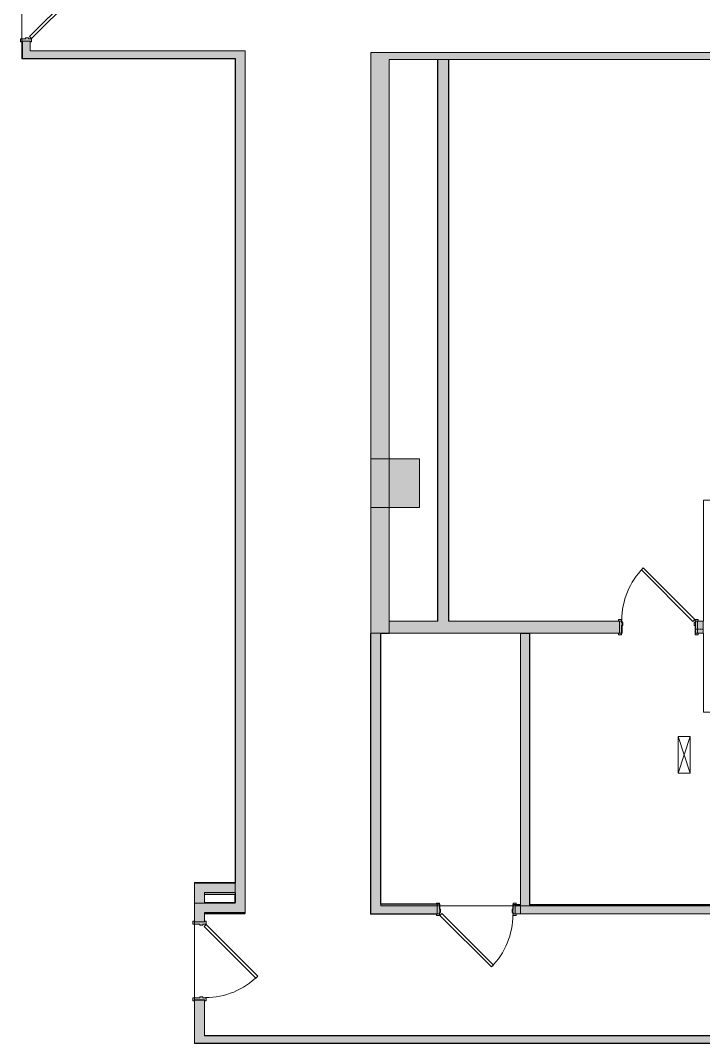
# Model space of a CAD drawing. Header units: inches. Extents: x 0 to 2535, y 0 to 2052.
# Drawn here: x 656 to 993, y 749 to 1254 of the extents above; entities that cross this region are included whole.
import ezdxf

# ---------------------------------------------------------------- set-up
doc = ezdxf.new("R2010")
doc.units = ezdxf.units.IN
doc.header["$MEASUREMENT"] = 0
doc.linetypes.add('IMPORT-CENTER2 _2_', pattern=[1.125, 0.75, -0.125, 0.125, -0.125])
for name, color, linetype, lineweight in [('A-DETL', 90, 'Continuous', 9), ('A-DOOR', 31, 'Continuous', 13), ('A-WALL', 113, 'Continuous', 13), ('A-WALL-PATT', 111, 'Continuous', 13), ('CORE', 7, 'Continuous', 9), ('CORRIDOR', 7, 'Continuous', 9), ('I-WALL', 2, 'Continuous', 13), ('S-COLS', 52, 'Continuous', 13), ('Victor Bldg - 7th Floor_LINK_dwg', 8, 'Continuous', 9)]:
    doc.layers.add(name, color=color, linetype=linetype, lineweight=lineweight)

# ---------------------------------------------------------------- blocks, each defined once
blk = doc.blocks.new('Concrete-Rectangular-Column - 24_ x 24_-6972613-Level 07  POWER _ SIGNAL')
at = {"layer": 'S-COLS', "lineweight": 9}
blk.add_hatch(color=7, dxfattribs=at).paths.add_polyline_path([(12, -12), (12, 12), (-12, 12), (-12, -12)], flags=0)
at = {"layer": 'S-COLS', "color": 8, "lineweight": 20}
for p, q in [((12, 12), (-12, 12)), ((-12, 12), (-12, -12)), ((12, -12), (12, 12)), ((-12, -12), (12, -12))]:
    blk.add_line(p, q, dxfattribs=at)
blk = doc.blocks.new('Door - Single - Solid Door-6976337-Level 07  POWER _ SIGNAL')
at = {"layer": 'A-DOOR'}
h = blk.add_hatch(color=250, dxfattribs=at)
h.paths.add_polyline_path([(23.62, 2.59), (23.62, 3.34), (22.12, 3.34), (22.12, 1.84), (21.62, 1.84), (21.62, 0.34), (22.12, 0.34), (22.12, -3.16), (23.62, -3.16), (23.62, -2.41), (23.24, -2.41), (23.24, 2.59)], flags=0)
h.paths.add_polyline_path([(-13.63, 0.34), (-13.63, 1.84), (-14.13, 1.84), (-14.13, 3.34), (-15.63, 3.34), (-15.63, 2.59), (-15.26, 2.59), (-15.26, -2.41), (-15.63, -2.41), (-15.63, -3.16), (-14.13, -3.16), (-14.13, 0.34)], flags=0)
at = {"layer": 'A-DOOR', "color": 8, "lineweight": 20}
for p, q in [((-14.01, 3.34), (11.45, 28.79)), ((12.42, 27.82), (-13.03, 2.37)), ((11.45, 28.79), (12.42, 27.82)), ((-15.63, 3.34), (-15.63, 2.59)), ((-14.13, 3.34), (-15.63, 3.34)), ((-14.13, 1.84), (-14.13, 3.34)), ((-13.63, 1.84), (-14.13, 1.84)), ((-14.13, -3.16), (-14.13, 0.34)), ((-14.13, 0.34), (-13.63, 0.34)), ((-13.03, 2.37), (-14.01, 3.34)), ((-13.63, 0.34), (-13.63, 1.84)), ((22.12, 1.84), (21.62, 1.84)), ((21.62, 1.84), (21.62, 0.34)), ((21.62, 0.34), (22.12, 0.34)), ((23.62, 3.34), (22.12, 3.34)), ((22.12, 3.34), (22.12, 1.84)), ((22.12, 0.34), (22.12, -3.16)), ((23.62, 2.59), (23.62, 3.34)), ((-15.63, -2.41), (-15.63, -3.16)), ((-15.63, -3.16), (-14.13, -3.16)), ((22.12, -3.16), (23.62, -3.16)), ((23.62, -3.16), (23.62, -2.41))]:
    blk.add_line(p, q, dxfattribs=at)
at = {"layer": 'A-DOOR', "lineweight": 9}
blk.add_arc((-14.01, 3.34), 36, 359.5, 45, dxfattribs=at)
blk = doc.blocks.new('Door - Single - Solid Door-6976403-Level 07  POWER _ SIGNAL')
at = {"layer": 'A-DOOR'}
h = blk.add_hatch(color=250, dxfattribs=at)
h.paths.add_polyline_path([(23.62, 1.91), (23.62, 2.66), (22.12, 2.66), (22.12, 0.16), (21.62, 0.16), (21.62, -1.34), (22.12, -1.34), (22.12, -2.84), (23.62, -2.84), (23.62, -2.09), (23.24, -2.09), (23.24, 1.91)], flags=0)
h.paths.add_polyline_path([(-13.63, 0.16), (-14.13, 0.16), (-14.13, 2.66), (-15.63, 2.66), (-15.63, 1.91), (-15.26, 1.91), (-15.26, -2.09), (-15.63, -2.09), (-15.63, -2.84), (-14.13, -2.84), (-14.13, -1.34), (-13.63, -1.34)], flags=0)
at = {"layer": 'A-DOOR', "color": 8, "lineweight": 20}
for p, q in [((-15.63, 2.66), (-14.13, 2.66)), ((-15.63, 1.91), (-15.63, 2.66)), ((-14.13, 2.66), (-14.13, 0.16)), ((-14.13, 0.16), (-13.63, 0.16)), ((-13.63, 0.16), (-13.63, -1.34)), ((21.62, 0.16), (22.12, 0.16)), ((21.62, -1.34), (21.62, 0.16)), ((22.12, 2.66), (23.62, 2.66)), ((22.12, 0.16), (22.12, 2.66)), ((23.62, 2.66), (23.62, 1.91)), ((-15.63, -2.84), (-15.63, -2.09)), ((-14.13, -2.84), (-15.63, -2.84)), ((-14.13, -1.34), (-14.13, -2.84)), ((-13.63, -1.34), (-14.13, -1.34)), ((-13.03, -1.87), (-14.01, -2.84)), ((-14.01, -2.84), (11.45, -28.29)), ((12.42, -27.32), (-13.03, -1.87)), ((22.12, -1.34), (21.62, -1.34)), ((22.12, -2.84), (22.12, -1.34)), ((23.62, -2.84), (22.12, -2.84)), ((23.62, -2.09), (23.62, -2.84)), ((11.45, -28.29), (12.42, -27.32))]:
    blk.add_line(p, q, dxfattribs=at)
at = {"layer": 'A-DOOR', "lineweight": 9}
blk.add_arc((-14.01, -2.84), 36, 315, 0.5, dxfattribs=at)
blk = doc.blocks.new('Door - Single - Solid Door-6989038-Level 07  POWER _ SIGNAL')
at = {"layer": 'A-DOOR'}
h = blk.add_hatch(color=250, dxfattribs=at)
h.paths.add_polyline_path([(22.12, -3.09), (23.62, -3.09), (23.62, -2.34), (23.24, -2.34), (23.24, 2.16), (23.62, 2.16), (23.62, 2.91), (22.12, 2.91), (22.12, -0.09), (21.62, -0.09), (21.62, -1.59), (22.12, -1.59), (22.12, -2.34)], flags=0)
h.paths.add_polyline_path([(-15.26, -3.09), (-14.13, -3.09), (-14.13, -1.59), (-13.63, -1.59), (-13.63, -0.09), (-14.13, -0.09), (-14.13, 2.91), (-15.63, 2.91), (-15.63, 2.54), (-15.26, 2.54), (-15.26, -2.46), (-15.63, -2.46), (-15.63, -3.09)], flags=0)
at = {"layer": 'A-DOOR', "color": 8, "lineweight": 20}
for p, q in [((-15.63, 2.91), (-14.13, 2.91)), ((-15.63, 2.54), (-15.63, 2.91)), ((-14.13, 2.91), (-14.13, -0.09)), ((22.12, 2.91), (23.62, 2.91)), ((22.12, -0.09), (22.12, 2.91)), ((23.62, 2.91), (23.62, 2.16)), ((-15.63, -3.09), (-15.63, -2.46)), ((-14.13, -3.09), (-15.63, -3.09)), ((-14.13, -0.09), (-13.63, -0.09)), ((-14.13, -1.59), (-14.13, -3.09)), ((-13.63, -1.59), (-14.13, -1.59)), ((-13.03, -2.12), (-14.01, -3.09)), ((-14.01, -3.09), (11.45, -28.54)), ((-13.63, -0.09), (-13.63, -1.59)), ((12.42, -27.57), (-13.03, -2.12)), ((21.62, -0.09), (22.12, -0.09)), ((21.62, -1.59), (21.62, -0.09)), ((22.12, -1.59), (21.62, -1.59)), ((22.12, -3.09), (22.12, -1.59)), ((23.62, -3.09), (22.12, -3.09)), ((23.62, -2.34), (23.62, -3.09)), ((11.45, -28.54), (12.42, -27.57))]:
    blk.add_line(p, q, dxfattribs=at)
at = {"layer": 'A-DOOR', "lineweight": 9}
blk.add_arc((-14.01, -3.09), 36, 315, 0.5, dxfattribs=at)
blk = doc.blocks.new('Door - Single - Solid Door-6989622-Level 07  POWER _ SIGNAL')
at = {"layer": 'A-DOOR'}
h = blk.add_hatch(color=250, dxfattribs=at)
h.paths.add_polyline_path([(23.62, 3.66), (22.12, 3.66), (22.12, -0.84), (21.62, -0.84), (21.62, -2.34), (22.12, -2.34), (22.12, -3.84), (23.62, -3.84), (23.62, -3.09), (23.24, -3.09), (23.24, 2.91), (23.62, 2.91)], flags=0)
h.paths.add_polyline_path([(-14.13, 3.66), (-15.63, 3.66), (-15.63, 2.91), (-15.26, 2.91), (-15.26, -3.09), (-15.63, -3.09), (-15.63, -3.84), (-14.13, -3.84), (-14.13, -2.34), (-13.63, -2.34), (-13.63, -0.84), (-14.13, -0.84), (-14.13, 2.91)], flags=0)
at = {"layer": 'A-DOOR', "color": 8, "lineweight": 20}
for p, q in [((-15.63, 3.66), (-14.13, 3.66)), ((-15.63, 2.91), (-15.63, 3.66)), ((-14.13, 3.66), (-14.13, -0.84)), ((22.12, 3.66), (23.62, 3.66)), ((22.12, -0.84), (22.12, 3.66)), ((23.62, 3.66), (23.62, 2.91)), ((-15.63, -3.84), (-15.63, -3.09)), ((-14.13, -3.84), (-15.63, -3.84)), ((-14.13, -0.84), (-13.63, -0.84)), ((-14.13, -2.34), (-14.13, -3.84)), ((-13.63, -2.34), (-14.13, -2.34)), ((-13.03, -2.87), (-14.01, -3.84)), ((-14.01, -3.84), (11.45, -29.29)), ((-13.63, -0.84), (-13.63, -2.34)), ((12.42, -28.32), (-13.03, -2.87)), ((21.62, -0.84), (22.12, -0.84)), ((21.62, -2.34), (21.62, -0.84)), ((22.12, -2.34), (21.62, -2.34)), ((22.12, -3.84), (22.12, -2.34)), ((23.62, -3.84), (22.12, -3.84)), ((23.62, -3.09), (23.62, -3.84)), ((11.45, -29.29), (12.42, -28.32))]:
    blk.add_line(p, q, dxfattribs=at)
at = {"layer": 'A-DOOR', "lineweight": 9}
blk.add_arc((-14.01, -3.84), 36, 315, 0.5, dxfattribs=at)
blk = doc.blocks.new('Victor Bldg - 7th Floor_LINK_dwg-6972240-Level 07  POWER _ SIGNAL')
at = {"layer": 'CORE', "linetype": 'IMPORT-CENTER2 _2_'}
blk.add_line((989, 953.49), (993, 953.49), dxfattribs=at)
at = {"layer": 'CORE'}
for p, q in [((980.5, 900.5), (986.5, 882.5)), ((988.23, 813), (997.23, 813)), ((1525.19, 752.96), (746.99, 752.96))]:
    blk.add_line(p, q, dxfattribs=at)
at = {"layer": 'CORE', "flags": 128}
for points in [[(1321.5, 1234.5), (1341.5, 1234.5), (1341.5, 1238), (1248, 1238), (1098, 1238), (829, 1238), (829, 951.5)], [(863.08, 813), (829, 813), (829, 951.5), (902.75, 951.5), (902.75, 813), (1004.5, 813), (1004.5, 817.63), (907.38, 817.63), (907.38, 951.5), (953, 951.5), (953, 957.5), (867.37, 957.5), (867.37, 1234.5), (1036, 1234.5), (1036, 1037.5)], [(838, 1013.5), (838, 957.5), (862, 957.5), (862, 1234.5), (838, 1234.5), (838, 1037.5)], [(1023.22, 912.5), (1047.22, 912.5), (1047.22, 936.5), (1023.22, 936.5), (1023.22, 912.5), (993, 912.5), (993, 951.5), (989, 951.5), (989, 957.5), (993, 957.5), (993, 1017.12), (1016.5, 1017.12)], [(833.87, 951.5), (833.87, 817.88), (863.08, 817.88), (863.08, 813.25)], [(986.5, 900.5), (980.5, 882.5), (980.5, 900.5), (986.5, 900.5), (986.5, 882.5), (980.5, 882.5)], [(902.75, 813), (899.08, 813), (899.08, 817.63), (902.75, 817.63)], [(742.12, 749.21), (1525.19, 749.21), (1525.19, 752.96), (1526.04, 752.96)]]:
    blk.add_lwpolyline(points, dxfattribs=at)
blk.add_lwpolyline([(829, 1037.5), (853, 1037.5), (853, 1013.5), (829, 1013.5)], close=True, dxfattribs=at)
at = {"layer": 'CORRIDOR'}
blk.add_line((661.06, 1238.77), (661.06, 1243.29), dxfattribs=at)
at = {"layer": 'CORRIDOR', "flags": 128}
for points in [[(657.31, 1243.29), (657.31, 1235.02), (762.27, 1235.02), (762.27, 828.27), (742.12, 828.27), (742.12, 809.54)], [(746.99, 809.54), (746.99, 813.77), (767.14, 813.77), (767.14, 1238.77), (661.06, 1238.77)], [(762.08, 818.65), (762.08, 822.62), (746.99, 822.62)], [(746.99, 813), (766.96, 813), (766.96, 813.77)], [(746.99, 752.96), (746.99, 770.54), (742.12, 770.54), (742.12, 749.21)]]:
    blk.add_lwpolyline(points, dxfattribs=at)
blk.add_lwpolyline([(762.27, 823.4), (762.27, 818.65), (746.99, 818.65), (746.99, 823.4)], close=True, dxfattribs=at)

msp = doc.modelspace()

# ---------------------------------------------------------------- hatches: boundary and pattern name
at = {"layer": 'A-WALL-PATT', "lineweight": 9}
h = msp.add_hatch(color=7, dxfattribs=at)
h.paths.add_polyline_path([(657.09, 1234.9), (661.09, 1234.9), (661.09, 1243.65), (657.09, 1243.65)], flags=0)
h.paths.add_polyline_path([(657.09, 1282.15), (661.09, 1282.15), (661.09, 2035.43), (657.09, 2035.43), (657.09, 1308.5)], flags=0)
for points in [[(762.11, 1234.9), (767.11, 1234.9), (767.11, 1238.9), (661.09, 1238.9), (661.09, 1234.9), (744.66, 1234.9)], [(829, 1037.5), (838, 1037.5), (838, 1238), (829, 1238), (829, 1234.9)], [(1036, 1234.5), (1098, 1234.5), (1098, 1238), (838, 1238), (838, 1234.5), (1006.08, 1234.5)], [(767.11, 818.32), (767.11, 1234.9), (762.11, 1234.9), (762.11, 818.32)], [(867.44, 957.5), (867.44, 1234.5), (861.94, 1234.5), (861.94, 957.5)], [(838, 951.31), (838, 1013.5), (829, 1013.5), (829, 951.31), (833.94, 951.31)], [(831.8, 817.94), (833.94, 817.94), (833.94, 951.31), (828.94, 951.27), (828.94, 817.94)], [(902.81, 817.56), (907.31, 817.56), (907.31, 951.31), (902.81, 951.31), (902.81, 885.12)], [(747.06, 823.52), (762.11, 823.52), (762.11, 828.52), (742.06, 828.52), (742.06, 823.52), (746.83, 823.52)], [(762.11, 813.32), (767.11, 813.32), (767.11, 818.32), (747.06, 818.32), (747.06, 813.32)], [(831.8, 812.94), (861.75, 812.94), (861.75, 817.94), (828.94, 817.94), (828.94, 812.94), (829, 812.94)]]:
    msp.add_hatch(color=7, dxfattribs=at).paths.add_polyline_path(points, flags=0)
h = msp.add_hatch(color=7, dxfattribs=at)
h.paths.add_polyline_path([(992.81, 951.5), (992.81, 957.5), (990.06, 957.5), (990.06, 951.5)], flags=0)
h.paths.add_polyline_path([(861.94, 951.5), (951.56, 951.5), (951.56, 957.5), (838, 957.5), (838, 951.5)], flags=0)
h = msp.add_hatch(color=7, dxfattribs=at)
h.paths.add_polyline_path([(747.06, 753.08), (747.06, 770.57), (742.06, 770.57), (742.06, 753.08), (746.83, 753.08)], flags=0)
h.paths.add_polyline_path([(747.06, 809.07), (747.06, 823.52), (742.06, 823.52), (742.06, 809.07), (746.83, 809.07)], flags=0)
h = msp.add_hatch(color=7, dxfattribs=at)
h.paths.add_polyline_path([(1041.75, 813.06), (1052.5, 813.06), (1052.5, 817.56), (1041.75, 817.56), (1041.75, 817)], flags=0)
h.paths.add_polyline_path([(1003.25, 813.06), (1003.25, 817.56), (900.25, 817.56), (900.25, 813.06), (918.94, 813.06)], flags=0)
h = msp.add_hatch(color=7, dxfattribs=at)
h.paths.add_polyline_path([(1616.06, 749.08), (2001.04, 749.08), (2001.04, 753.08), (1598.54, 753.08), (1598.54, 749.08)], flags=0)
h.paths.add_polyline_path([(1267.5, 749.08), (1523.92, 749.08), (1523.92, 753.08), (742.06, 753.08), (742.06, 749.08), (1093.22, 749.08)], flags=0)

# ---------------------------------------------------------------- linework, layer by layer
at = {"layer": 'A-DETL'}
for p, q in [((657.09, 1234.9), (657.09, 2035.5)), ((762.11, 1234.9), (657.09, 1234.9)), ((762.11, 818.32), (762.11, 1234.9)), ((1381.5, 1234.5), (838, 1234.5)), ((838, 1234.5), (838, 951.31)), ((838, 951.31), (833.94, 951.31)), ((833.94, 951.31), (833.94, 817)), ((742.06, 749.08), (742.06, 818.32)), ((742.06, 818.32), (762.11, 818.32)), ((833.94, 817), (1295.88, 817)), ((2005, 749.08), (742.06, 749.08))]:
    msp.add_line(p, q, dxfattribs=at)
at = {"layer": 'A-WALL', "color": 8, "lineweight": 20}
for p, q in [((661.09, 1243.65), (657.09, 1243.65)), ((657.09, 1243.65), (657.09, 1234.9)), ((661.09, 1238.9), (661.09, 1243.65)), ((767.11, 1238.9), (661.09, 1238.9)), ((767.11, 1234.9), (767.11, 1238.9)), ((657.09, 1234.9), (762.11, 1234.9)), ((907.31, 951.31), (902.81, 951.31)), ((902.81, 951.31), (902.81, 817.56)), ((907.31, 817.56), (907.31, 951.31)), ((902.81, 817.56), (900.25, 817.56)), ((900.25, 817.56), (900.25, 813.06)), ((900.25, 813.06), (1003.25, 813.06)), ((1003.25, 817.56), (907.31, 817.56)), ((742.06, 753.08), (742.06, 749.08)), ((1523.92, 753.08), (747.06, 753.08)), ((742.06, 749.08), (1523.92, 749.08))]:
    msp.add_line(p, q, dxfattribs=at)
at = {"layer": 'I-WALL', "color": 8, "lineweight": 20}
for p, q in [((829, 1238), (829, 1037.5)), ((1340, 1238), (829, 1238)), ((762.11, 1234.9), (762.11, 828.52)), ((767.11, 813.32), (767.11, 1234.9)), ((838, 1037.5), (838, 1234.5)), ((838, 1234.5), (861.94, 1234.5)), ((861.94, 1234.5), (861.94, 957.5)), ((867.44, 957.5), (867.44, 1234.5)), ((867.44, 1234.5), (1036, 1234.5)), ((829, 1013.5), (829, 951.31)), ((838, 957.5), (838, 1013.5)), ((861.94, 957.5), (838, 957.5)), ((951.56, 957.5), (867.44, 957.5)), ((951.56, 951.5), (951.56, 957.5)), ((992.81, 957.5), (990.06, 957.5)), ((990.06, 957.5), (990.06, 951.5)), ((992.81, 951.5), (992.81, 957.5)), ((829, 951.31), (828.94, 951.31)), ((828.94, 951.31), (828.94, 812.94)), ((833.94, 817.94), (833.94, 951.31)), ((833.94, 951.31), (838, 951.31)), ((838, 951.31), (838, 951.5)), ((838, 951.5), (951.56, 951.5)), ((990.06, 951.5), (992.81, 951.5)), ((762.11, 828.52), (742.06, 828.52)), ((742.06, 828.52), (742.06, 809.07)), ((747.06, 823.52), (762.11, 823.52)), ((747.06, 818.32), (747.06, 823.52)), ((762.11, 823.52), (762.11, 818.32)), ((762.11, 818.32), (747.06, 818.32)), ((861.75, 817.94), (833.94, 817.94)), ((861.75, 812.94), (861.75, 817.94)), ((747.06, 809.07), (747.06, 813.32)), ((747.06, 813.32), (767.11, 813.32)), ((828.94, 812.94), (861.75, 812.94)), ((742.06, 809.07), (747.06, 809.07)), ((747.06, 770.57), (742.06, 770.57)), ((742.06, 770.57), (742.06, 753.08)), ((747.06, 753.08), (747.06, 770.57))]:
    msp.add_line(p, q, dxfattribs=at)

# ---------------------------------------------------------------- block references
at = {"layer": 'A-DOOR'}
for name, p, rotation in [('Door - Single - Solid Door-6976403-Level 07  POWER _ SIGNAL', (659, 1258.9), 89.99999999999991), ('Door - Single - Solid Door-6989622-Level 07  POWER _ SIGNAL', (974.8, 954.41), 180), ('Door - Single - Solid Door-6976337-Level 07  POWER _ SIGNAL', (744.47, 793.82), 270)]:
    msp.add_blockref(name, p, dxfattribs=dict(at, rotation=rotation))
msp.add_blockref('Door - Single - Solid Door-6989038-Level 07  POWER _ SIGNAL', (877.01, 815.4), dxfattribs=at)
at = {"layer": 'S-COLS', "lineweight": 9}
msp.add_blockref('Concrete-Rectangular-Column - 24_ x 24_-6972613-Level 07  POWER _ SIGNAL', (841, 1025.5), dxfattribs=at)
at = {"layer": 'Victor Bldg - 7th Floor_LINK_dwg', "color": 7}
msp.add_blockref('Victor Bldg - 7th Floor_LINK_dwg-6972240-Level 07  POWER _ SIGNAL', (0, 0), dxfattribs=at)

doc.saveas('drawing.dxf')
